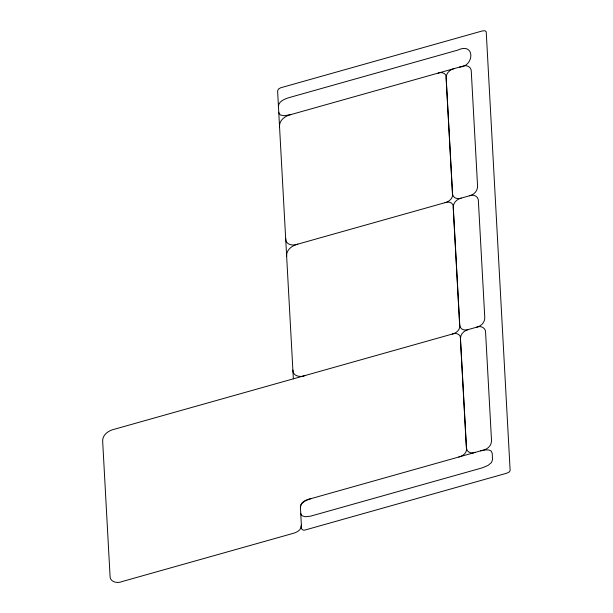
<?xml version="1.0" encoding="UTF-8"?>
<svg xmlns="http://www.w3.org/2000/svg" width="613" height="613" viewBox="0 0 613 613"><rect width="100%" height="100%" fill="white"/><g stroke="black" fill="none" stroke-linecap="round" stroke-linejoin="round"><path stroke-width="0.92" d="M279.559 127.029C278.869 120.37 285.175 115.826 291.006 114.547L437.774 73.208C441.168 71.644 446.509 72.855 446.172 77.422A29.209 18.344 -24.5 0 0 446.164 79.146L452.363 192.306A29.232 18.359 -24.5 0 0 452.555 193.969C453.099 198.528 448.938 201.861 444.877 202.719L298.11 244.058C292.271 245.338 285.964 249.874 286.654 256.533M285.658 238.311L286.646 256.242M292.876 370.076C292.677 376.321 300.577 377.631 305.312 375.462L452.08 334.116C456.149 333.257 460.302 329.932 459.765 325.373L453.268 206.926C453.597 202.466 448.41 201.148 445.038 202.673M278.425 106.218C278.677 101.107 285.52 98.563 290.064 97.337L457.972 50.044C475.175 41.99 474.5 66.495 459.574 67.07M480.661 450.854L485.557 449.904L489.113 450.011L491.274 451.122L492.208 453.314L492.515 459.719L491.542 462.424L488.209 465.336L482.285 467.842L310.5 516.184L305.144 516.759L301.88 515.679L300.799 513.725L300.416 507.633A14.306 8.98 -24.5 0 1 300.408 507.227C300.347 501.595 306.891 499.549 311.335 498.545A34.021 21.363 -24.5 0 1 312.048 498.346L458.279 457.152A17.509 10.996 -24.5 0 0 458.785 456.999C462.769 456.049 467.282 452.907 466.501 448.256L460.47 338.33C460.8 333.87 455.62 332.553 452.233 334.07M300.416 506.775L300.408 507.227M300.424 506.882C301.19 501.748 307.105 499.963 311.335 498.545M301.381 525.364C301.588 529.831 296.953 532.467 293.121 533.379L122.485 581.446C117.635 583.614 109.627 582.358 110.033 575.63L102.7 441.858C101.965 435.169 108.294 430.587 114.148 429.307L304.837 375.593M469.558 195.762C474.37 194.765 478.194 190.237 477.519 185.218L471.313 72.066C471.849 67.085 466.501 64.281 462.294 66.304L454.287 68.556C450.095 69.484 446.241 72.909 446.172 77.422L452.563 193.969C452.884 198.313 457.926 199.547 461.382 198.068L469.389 195.808C473.604 193.792 478.952 196.589 478.416 201.57L484.722 316.622C485.412 321.71 481.466 326.254 476.592 327.212L468.585 329.465C465.129 330.951 460.087 329.717 459.765 325.373A29.301 18.398 -24.5 0 1 459.566 323.702L453.26 208.658A29.301 18.398 -24.5 0 1 453.268 206.926C453.344 202.489 457.091 199.072 461.214 198.114M468.416 329.51C464.294 330.476 460.547 333.886 460.47 338.33A29.217 18.344 -24.5 0 0 460.463 340.054L466.301 446.586A29.301 18.398 -24.5 0 0 466.493 448.256C466.83 452.601 471.864 453.835 475.32 452.348L483.328 450.095C488.201 449.137 492.147 444.594 491.457 439.506L485.619 332.974C486.14 328.101 480.96 325.212 476.761 327.166M438.096 73.123L453.949 68.656M458.785 456.999L474.983 452.44M290.769 114.616L284.225 115.773L280.302 114.968L278.838 112.823L278.432 106.57M297.872 244.127C293.19 246.112 285.52 245.024 285.673 238.603M278.746 112.248L279.543 126.73M300.73 513.288L301.374 525.103M279.559 127.098L285.65 238.242M286.662 256.609L293.359 378.826M301.374 525.134C299.979 528.345 302.722 531.379 305.695 529.839L506.545 473.267L508.951 472.163L510.146 470.646L486.224 31.815L484.944 30.727L482.301 30.956L280.624 87.797L278.494 89.061L277.62 90.816L278.432 106.524"/></g></svg>
